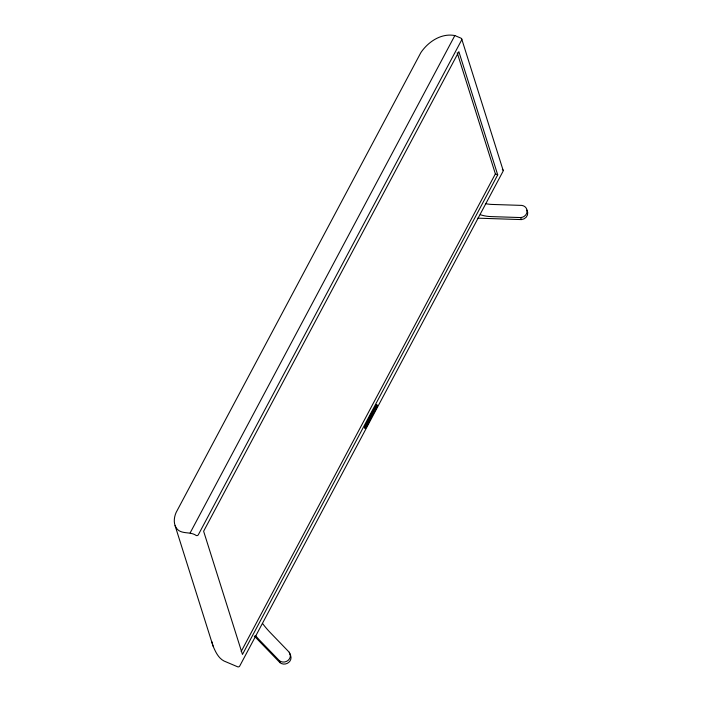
<?xml version="1.0" encoding="UTF-8"?>
<svg xmlns="http://www.w3.org/2000/svg" width="702" height="702" viewBox="0 0 702 702"><rect width="100%" height="100%" fill="white"/><g stroke="black" fill="none" stroke-linecap="round" stroke-linejoin="round"><path stroke-width="1.05" d="M190.145 532.923L454.843 35.556L460.924 38.136A1.597 1.457 -17.5 0 1 461.609 40.067L198.333 534.757A1.606 1.474 -17.5 0 1 196.218 535.503C190.181 531.01 180.774 534.977 176.246 527.878C173.306 523.28 174.008 517.33 176.088 512.539L420.849 52.632C428.141 41.787 441.277 32.933 454.843 35.556M241.172 651.526L495.375 173.877L457.186 52.755M497.709 174.859L242.471 654.448L203.624 531.238L458.862 51.658L497.709 174.859L495.375 173.877M364.496 426.781L376.325 404.554L376.79 404.747L377.264 406.247L365.435 428.474L364.496 426.781L365.435 428.474M364.961 426.974L376.79 404.747M364.97 428.281L366.514 425.377M367.541 423.446L368.568 421.516M369.594 419.585L370.621 417.646M375.254 408.95L376.281 407.02M485.819 203.712A15.62 5.862 5.2 0 0 492.33 204.449L521.823 205.405A6.625 6.064 -17.5 0 1 527.097 211.679A6.625 6.064 -17.5 0 1 520.708 217.567L491.216 216.602A15.62 5.862 5.2 0 1 480.291 214.698M477.79 218.164L521.349 219.586A6.625 6.064 -17.5 0 0 526.877 210.161M377.264 406.247L376.325 404.554M254.264 636.012L279.958 662.653A6.625 6.064 -17.5 0 0 288.733 662.416A6.625 6.064 -17.5 0 0 289.891 654.282L289.25 652.263L269.98 632.283A15.62 2.606 49.8 0 1 262.68 623.648M279.958 662.653L279.326 660.635L260.056 640.654A15.62 2.606 49.8 0 1 255.747 635.828M175.052 525.544L213.031 646.007C215.453 651.675 218.278 658.064 224.052 661.03L237.609 666.786A1.606 1.474 -17.5 0 0 239.724 666.04L503.009 171.349A1.597 1.457 -17.5 0 0 502.316 169.419M520.708 217.567L521.349 219.586M461.697 38.952L503.097 170.226M211.846 641.681L213.031 646.007M289.25 652.263A6.625 6.064 -17.5 0 1 288.092 660.398A6.625 6.064 -17.5 0 1 279.326 660.635"/></g></svg>
